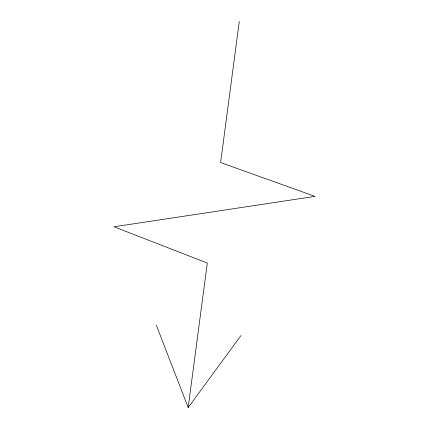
<?xml version="1.0" encoding="UTF-8"?>
<svg xmlns="http://www.w3.org/2000/svg" width="429" height="429" viewBox="0 0 429 429"><rect width="100%" height="100%" fill="white"/><g stroke="black" fill="none" stroke-linecap="round" stroke-linejoin="round"><path stroke-width="0.64" d="M240.991 335.526L188.181 407.55L207.309 263.041L114.001 226.785L314.999 196.38L220.613 162.543L239.291 21.45M156.365 325.295L188.181 407.55"/></g></svg>
